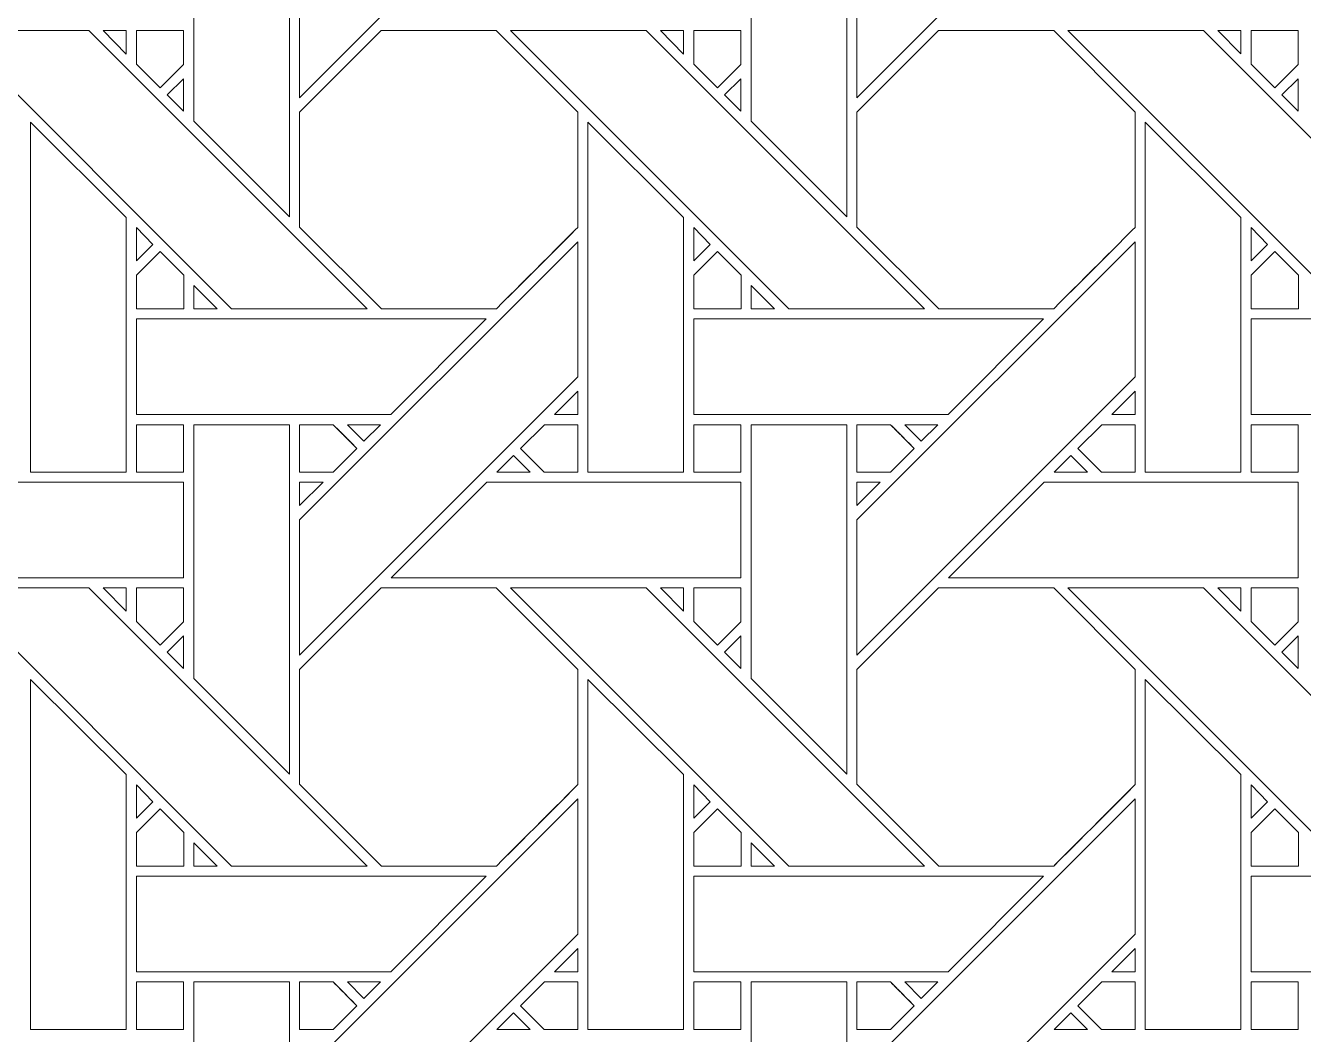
# Model space of a CAD drawing. Header units: inches. Extents: x 3.4 to 21.4, y 4.6 to 13.6.
# Drawn here: x 14.526 to 16.701, y 7.622 to 9.34 of the extents above; entities that cross this region are included whole.
import ezdxf

# ---------------------------------------------------------------- set-up
doc = ezdxf.new("R2010")
doc.units = ezdxf.units.IN
doc.header["$MEASUREMENT"] = 0
doc.layers.add('Design', color=7, linetype='Continuous', lineweight=0)

msp = doc.modelspace()

# ---------------------------------------------------------------- linework, layer by layer
at = {"layer": 'Design'}
for points, knots in [([(3.3829, 13.5948), (3.3829, 13.5948), (3.3829, 4.5948), (3.3829, 4.5948), (3.3829, 4.5948), (21.3829, 4.5948), (21.3829, 4.5948), (21.3829, 4.5948), (21.3829, 13.5948), (21.3829, 13.5948), (21.3829, 13.5948), (3.3829, 13.5948), (3.3829, 13.5948)], [0, 0, 0, 0, 1, 1, 1, 2, 2, 2, 3, 3, 3, 4, 4, 4, 4]), ([(3.8379, 13.1448), (3.8379, 13.1448), (3.8379, 5.0448), (3.8379, 5.0448), (3.8379, 5.0448), (20.9329, 5.0448), (20.9329, 5.0448), (20.9329, 5.0448), (20.9329, 13.1448), (20.9329, 13.1448), (20.9329, 13.1448), (3.8379, 13.1448), (3.8379, 13.1448)], [0, 0, 0, 0, 1, 1, 1, 2, 2, 2, 3, 3, 3, 4, 4, 4, 4]), ([(15.4659, 9.6904), (15.4659, 9.6904), (14.9922, 9.2167), (14.9922, 9.2167), (14.9922, 9.2167), (14.9922, 9.4468), (14.9922, 9.4468), (14.9922, 9.4468), (15.4659, 9.9204), (15.4659, 9.9204), (15.4659, 9.9204), (15.4659, 9.6904), (15.4659, 9.6904)], [0, 0, 0, 0, 1, 1, 1, 2, 2, 2, 3, 3, 3, 4, 4, 4, 4]), ([(16.4146, 9.6904), (16.4146, 9.6904), (15.941, 9.2167), (15.941, 9.2167), (15.941, 9.2167), (15.941, 9.4468), (15.941, 9.4468), (15.941, 9.4468), (16.4146, 9.9204), (16.4146, 9.9204), (16.4146, 9.9204), (16.4146, 9.6904), (16.4146, 9.6904)], [0, 0, 0, 0, 1, 1, 1, 2, 2, 2, 3, 3, 3, 4, 4, 4, 4]), ([(14.8122, 9.1768), (14.8122, 9.1768), (14.8122, 9.609), (14.8122, 9.609), (14.8122, 9.609), (14.9751, 9.609), (14.9751, 9.609), (14.9751, 9.609), (14.9751, 9.0138), (14.9751, 9.0138), (14.9751, 9.0138), (14.8122, 9.1768), (14.8122, 9.1768)], [0, 0, 0, 0, 1, 1, 1, 2, 2, 2, 3, 3, 3, 4, 4, 4, 4]), ([(15.7609, 9.1768), (15.7609, 9.1768), (15.7609, 9.609), (15.7609, 9.609), (15.7609, 9.609), (15.9238, 9.609), (15.9238, 9.609), (15.9238, 9.609), (15.9238, 9.0138), (15.9238, 9.0138), (15.9238, 9.0138), (15.7609, 9.1768), (15.7609, 9.1768)], [0, 0, 0, 0, 1, 1, 1, 2, 2, 2, 3, 3, 3, 4, 4, 4, 4]), ([(14.4026, 9.3311), (14.4026, 9.3311), (14.6336, 9.3311), (14.6336, 9.3311), (14.6336, 9.3311), (15.1072, 8.8574), (15.1072, 8.8574), (15.1072, 8.8574), (14.8762, 8.8574), (14.8762, 8.8574), (14.8762, 8.8574), (14.4026, 9.3311), (14.4026, 9.3311)], [0, 0, 0, 0, 1, 1, 1, 2, 2, 2, 3, 3, 3, 4, 4, 4, 4]), ([(14.6577, 9.3311), (14.6577, 9.3311), (14.6972, 9.3311), (14.6972, 9.3311), (14.6972, 9.3311), (14.6972, 9.2912), (14.6972, 9.2912), (14.6972, 9.2912), (14.6577, 9.3311), (14.6577, 9.3311)], [0, 0, 0, 0, 1, 1, 1, 2, 2, 2, 3, 3, 3, 3]), ([(14.7946, 9.3311), (14.7946, 9.3311), (14.7946, 9.2735), (14.7946, 9.2735), (14.7946, 9.2735), (14.7547, 9.2335), (14.7547, 9.2335), (14.7547, 9.2335), (14.7144, 9.2739), (14.7144, 9.2739), (14.7144, 9.2739), (14.7144, 9.3311), (14.7144, 9.3311), (14.7144, 9.3311), (14.7946, 9.3311), (14.7946, 9.3311)], [0, 0, 0, 0, 1, 1, 1, 2, 2, 2, 3, 3, 3, 4, 4, 4, 5, 5, 5, 5]), ([(14.7547, 9.2335), (14.7547, 9.2335), (14.7144, 9.2739), (14.7144, 9.2739), (14.7144, 9.2739), (14.7144, 9.3311), (14.7144, 9.3311), (14.7144, 9.3311), (14.7946, 9.3311), (14.7946, 9.3311), (14.7946, 9.3311), (14.7946, 9.2735), (14.7946, 9.2735), (14.7946, 9.2735), (14.7547, 9.2335), (14.7547, 9.2335)], [0, 0, 0, 0, 1, 1, 1, 2, 2, 2, 3, 3, 3, 4, 4, 4, 5, 5, 5, 5]), ([(15.1309, 9.3311), (15.1309, 9.3311), (15.3271, 9.3311), (15.3271, 9.3311), (15.3271, 9.3311), (15.4659, 9.1924), (15.4659, 9.1924), (15.4659, 9.1924), (15.4659, 8.9961), (15.4659, 8.9961), (15.4481, 8.9782), (15.3362, 8.8665), (15.3272, 8.8575), (15.3272, 8.8575), (15.1315, 8.8575), (15.1315, 8.8575), (15.1315, 8.8575), (14.9922, 8.9967), (14.9922, 8.9967), (14.9922, 8.9967), (14.9922, 9.1924), (14.9922, 9.1924), (14.9922, 9.1924), (15.1309, 9.3311), (15.1309, 9.3311)], [0, 0, 0, 0, 1, 1, 1, 2, 2, 2, 3, 3, 3, 4, 4, 4, 5, 5, 5, 6, 6, 6, 7, 7, 7, 8, 8, 8, 8]), ([(14.9922, 8.9967), (14.9922, 8.9967), (14.9922, 9.1924), (14.9922, 9.1924), (14.9922, 9.1924), (15.1309, 9.3311), (15.1309, 9.3311), (15.1309, 9.3311), (15.3271, 9.3311), (15.3271, 9.3311), (15.3271, 9.3311), (15.4659, 9.1924), (15.4659, 9.1924), (15.4659, 9.1924), (15.4659, 8.9961), (15.4659, 8.9961), (15.4477, 8.9778), (15.3359, 8.8662), (15.3272, 8.8575), (15.3272, 8.8575), (15.1315, 8.8575), (15.1315, 8.8575), (15.1315, 8.8575), (14.9922, 8.9967), (14.9922, 8.9967)], [0, 0, 0, 0, 1, 1, 1, 2, 2, 2, 3, 3, 3, 4, 4, 4, 5, 5, 5, 6, 6, 6, 7, 7, 7, 8, 8, 8, 8]), ([(15.3514, 9.3311), (15.3514, 9.3311), (15.5823, 9.3311), (15.5823, 9.3311), (15.5823, 9.3311), (16.056, 8.8574), (16.056, 8.8574), (16.056, 8.8574), (15.8249, 8.8574), (15.8249, 8.8574), (15.8249, 8.8574), (15.3514, 9.3311), (15.3514, 9.3311)], [0, 0, 0, 0, 1, 1, 1, 2, 2, 2, 3, 3, 3, 4, 4, 4, 4]), ([(15.6064, 9.3311), (15.6064, 9.3311), (15.6459, 9.3311), (15.6459, 9.3311), (15.6459, 9.3311), (15.6459, 9.2912), (15.6459, 9.2912), (15.6459, 9.2912), (15.6064, 9.3311), (15.6064, 9.3311)], [0, 0, 0, 0, 1, 1, 1, 2, 2, 2, 3, 3, 3, 3]), ([(15.7434, 9.3311), (15.7434, 9.3311), (15.7434, 9.2735), (15.7434, 9.2735), (15.7434, 9.2735), (15.7034, 9.2336), (15.7034, 9.2336), (15.7034, 9.2336), (15.6631, 9.2739), (15.6631, 9.2739), (15.6631, 9.2739), (15.6631, 9.3311), (15.6631, 9.3311), (15.6631, 9.3311), (15.7434, 9.3311), (15.7434, 9.3311)], [0, 0, 0, 0, 1, 1, 1, 2, 2, 2, 3, 3, 3, 4, 4, 4, 5, 5, 5, 5]), ([(15.7034, 9.2336), (15.7034, 9.2336), (15.6631, 9.2739), (15.6631, 9.2739), (15.6631, 9.2739), (15.6631, 9.3311), (15.6631, 9.3311), (15.6631, 9.3311), (15.7434, 9.3311), (15.7434, 9.3311), (15.7434, 9.3311), (15.7434, 9.2735), (15.7434, 9.2735), (15.7434, 9.2735), (15.7034, 9.2336), (15.7034, 9.2336)], [0, 0, 0, 0, 1, 1, 1, 2, 2, 2, 3, 3, 3, 4, 4, 4, 5, 5, 5, 5]), ([(16.0797, 9.3311), (16.0797, 9.3311), (16.2759, 9.3311), (16.2759, 9.3311), (16.2759, 9.3311), (16.4146, 9.1924), (16.4146, 9.1924), (16.4146, 9.1924), (16.4146, 8.9961), (16.4146, 8.9961), (16.3968, 8.9782), (16.2849, 8.8665), (16.2759, 8.8575), (16.2759, 8.8575), (16.0802, 8.8575), (16.0802, 8.8575), (16.0802, 8.8575), (15.941, 8.9967), (15.941, 8.9967), (15.941, 8.9967), (15.941, 9.1924), (15.941, 9.1924), (15.941, 9.1924), (16.0797, 9.3311), (16.0797, 9.3311)], [0, 0, 0, 0, 1, 1, 1, 2, 2, 2, 3, 3, 3, 4, 4, 4, 5, 5, 5, 6, 6, 6, 7, 7, 7, 8, 8, 8, 8]), ([(15.941, 8.9967), (15.941, 8.9967), (15.941, 9.1924), (15.941, 9.1924), (15.941, 9.1924), (16.0797, 9.3311), (16.0797, 9.3311), (16.0797, 9.3311), (16.2759, 9.3311), (16.2759, 9.3311), (16.2759, 9.3311), (16.4146, 9.1924), (16.4146, 9.1924), (16.4146, 9.1924), (16.4146, 8.9961), (16.4146, 8.9961), (16.3971, 8.9784), (16.2851, 8.8667), (16.2759, 8.8575), (16.2759, 8.8575), (16.0802, 8.8575), (16.0802, 8.8575), (16.0802, 8.8575), (15.941, 8.9967), (15.941, 8.9967)], [0, 0, 0, 0, 1, 1, 1, 2, 2, 2, 3, 3, 3, 4, 4, 4, 5, 5, 5, 6, 6, 6, 7, 7, 7, 8, 8, 8, 8]), ([(16.3001, 9.3311), (16.3001, 9.3311), (16.531, 9.3311), (16.531, 9.3311), (16.531, 9.3311), (17.0047, 8.8574), (17.0047, 8.8574), (17.0047, 8.8574), (16.7737, 8.8574), (16.7737, 8.8574), (16.7737, 8.8574), (16.3001, 9.3311), (16.3001, 9.3311)], [0, 0, 0, 0, 1, 1, 1, 2, 2, 2, 3, 3, 3, 4, 4, 4, 4]), ([(16.5552, 9.3311), (16.5552, 9.3311), (16.5946, 9.3311), (16.5946, 9.3311), (16.5946, 9.3311), (16.5946, 9.2913), (16.5946, 9.2913), (16.5946, 9.2913), (16.5552, 9.3311), (16.5552, 9.3311)], [0, 0, 0, 0, 1, 1, 1, 2, 2, 2, 3, 3, 3, 3]), ([(16.6921, 9.3311), (16.6921, 9.3311), (16.6921, 9.2735), (16.6921, 9.2735), (16.6921, 9.2735), (16.6522, 9.2336), (16.6522, 9.2336), (16.6522, 9.2336), (16.6118, 9.2739), (16.6118, 9.2739), (16.6118, 9.2739), (16.6118, 9.3311), (16.6118, 9.3311), (16.6118, 9.3311), (16.6921, 9.3311), (16.6921, 9.3311)], [0, 0, 0, 0, 1, 1, 1, 2, 2, 2, 3, 3, 3, 4, 4, 4, 5, 5, 5, 5]), ([(16.6522, 9.2336), (16.6522, 9.2336), (16.6118, 9.2739), (16.6118, 9.2739), (16.6118, 9.2739), (16.6118, 9.3311), (16.6118, 9.3311), (16.6118, 9.3311), (16.6921, 9.3311), (16.6921, 9.3311), (16.6921, 9.3311), (16.6921, 9.2735), (16.6921, 9.2735), (16.6921, 9.2735), (16.6522, 9.2336), (16.6522, 9.2336)], [0, 0, 0, 0, 1, 1, 1, 2, 2, 2, 3, 3, 3, 4, 4, 4, 5, 5, 5, 5]), ([(14.7946, 9.2492), (14.7946, 9.2492), (14.7946, 9.1941), (14.7946, 9.1941), (14.7946, 9.1941), (14.7669, 9.2215), (14.7669, 9.2215), (14.7669, 9.2215), (14.7946, 9.2492), (14.7946, 9.2492)], [0, 0, 0, 0, 1, 1, 1, 2, 2, 2, 3, 3, 3, 3]), ([(15.7434, 9.2492), (15.7434, 9.2492), (15.7434, 9.1941), (15.7434, 9.1941), (15.7434, 9.1941), (15.7156, 9.2215), (15.7156, 9.2215), (15.7156, 9.2215), (15.7434, 9.2492), (15.7434, 9.2492)], [0, 0, 0, 0, 1, 1, 1, 2, 2, 2, 3, 3, 3, 3]), ([(16.6921, 9.2492), (16.6921, 9.2492), (16.6921, 9.1941), (16.6921, 9.1941), (16.6921, 9.1941), (16.6643, 9.2215), (16.6643, 9.2215), (16.6643, 9.2215), (16.6921, 9.2492), (16.6921, 9.2492)], [0, 0, 0, 0, 1, 1, 1, 2, 2, 2, 3, 3, 3, 3]), ([(14.6971, 9.0131), (14.6971, 9.0131), (14.6971, 8.5794), (14.6971, 8.5794), (14.6971, 8.5794), (14.5343, 8.5794), (14.5343, 8.5794), (14.5343, 8.5794), (14.5343, 9.1753), (14.5343, 9.1753), (14.5343, 9.1753), (14.6971, 9.0131), (14.6971, 9.0131)], [0, 0, 0, 0, 1, 1, 1, 2, 2, 2, 3, 3, 3, 4, 4, 4, 4]), ([(15.6458, 9.0131), (15.6458, 9.0131), (15.6458, 8.5794), (15.6458, 8.5794), (15.6458, 8.5794), (15.483, 8.5794), (15.483, 8.5794), (15.483, 8.5794), (15.483, 9.1753), (15.483, 9.1753), (15.483, 9.1753), (15.6458, 9.0131), (15.6458, 9.0131)], [0, 0, 0, 0, 1, 1, 1, 2, 2, 2, 3, 3, 3, 4, 4, 4, 4]), ([(16.5945, 9.0131), (16.5945, 9.0131), (16.5945, 8.5794), (16.5945, 8.5794), (16.5945, 8.5794), (16.4317, 8.5794), (16.4317, 8.5794), (16.4317, 8.5794), (16.4317, 9.1753), (16.4317, 9.1753), (16.4317, 9.1753), (16.5945, 9.0131), (16.5945, 9.0131)], [0, 0, 0, 0, 1, 1, 1, 2, 2, 2, 3, 3, 3, 4, 4, 4, 4]), ([(14.7144, 8.9389), (14.7144, 8.9389), (14.7144, 8.9956), (14.7144, 8.9956), (14.7144, 8.9956), (14.7426, 8.9671), (14.7426, 8.9671), (14.7426, 8.9671), (14.7144, 8.9389), (14.7144, 8.9389)], [0, 0, 0, 0, 1, 1, 1, 2, 2, 2, 3, 3, 3, 3]), ([(15.6631, 8.9389), (15.6631, 8.9389), (15.6631, 8.9956), (15.6631, 8.9956), (15.6631, 8.9956), (15.6913, 8.9671), (15.6913, 8.9671), (15.6913, 8.9671), (15.6631, 8.9389), (15.6631, 8.9389)], [0, 0, 0, 0, 1, 1, 1, 2, 2, 2, 3, 3, 3, 3]), ([(16.6118, 8.9389), (16.6118, 8.9389), (16.6118, 8.9956), (16.6118, 8.9956), (16.6118, 8.9956), (16.64, 8.9671), (16.64, 8.9671), (16.64, 8.9671), (16.6118, 8.9389), (16.6118, 8.9389)], [0, 0, 0, 0, 1, 1, 1, 2, 2, 2, 3, 3, 3, 3]), ([(14.9922, 8.4981), (14.9922, 8.4981), (15.4659, 8.9717), (15.4659, 8.9717), (15.4659, 8.9717), (15.4659, 8.7417), (15.4659, 8.7417), (15.4659, 8.7417), (14.9922, 8.268), (14.9922, 8.268), (14.9922, 8.268), (14.9922, 8.4981), (14.9922, 8.4981)], [0, 0, 0, 0, 1, 1, 1, 2, 2, 2, 3, 3, 3, 4, 4, 4, 4]), ([(15.941, 8.4981), (15.941, 8.4981), (16.4146, 8.9717), (16.4146, 8.9717), (16.4146, 8.9717), (16.4146, 8.7417), (16.4146, 8.7417), (16.4146, 8.7417), (15.941, 8.268), (15.941, 8.268), (15.941, 8.268), (15.941, 8.4981), (15.941, 8.4981)], [0, 0, 0, 0, 1, 1, 1, 2, 2, 2, 3, 3, 3, 4, 4, 4, 4]), ([(14.7144, 8.8572), (14.7144, 8.8572), (14.7144, 8.9145), (14.7144, 8.9145), (14.7144, 8.9145), (14.7547, 8.9548), (14.7547, 8.9548), (14.7547, 8.9548), (14.795, 8.9145), (14.795, 8.9145), (14.795, 8.9145), (14.795, 8.8572), (14.795, 8.8572), (14.795, 8.8572), (14.7144, 8.8572), (14.7144, 8.8572)], [0, 0, 0, 0, 1, 1, 1, 2, 2, 2, 3, 3, 3, 4, 4, 4, 5, 5, 5, 5]), ([(14.7144, 8.9145), (14.7144, 8.9145), (14.7547, 8.9548), (14.7547, 8.9548), (14.7547, 8.9548), (14.795, 8.9145), (14.795, 8.9145), (14.795, 8.9145), (14.795, 8.8572), (14.795, 8.8572), (14.795, 8.8572), (14.7144, 8.8572), (14.7144, 8.8572), (14.7144, 8.8572), (14.7144, 8.9145), (14.7144, 8.9145)], [0, 0, 0, 0, 1, 1, 1, 2, 2, 2, 3, 3, 3, 4, 4, 4, 5, 5, 5, 5]), ([(15.6631, 8.8572), (15.6631, 8.8572), (15.6631, 8.9145), (15.6631, 8.9145), (15.6631, 8.9145), (15.7034, 8.9548), (15.7034, 8.9548), (15.7034, 8.9548), (15.7438, 8.9145), (15.7438, 8.9145), (15.7438, 8.9145), (15.7438, 8.8572), (15.7438, 8.8572), (15.7438, 8.8572), (15.6631, 8.8572), (15.6631, 8.8572)], [0, 0, 0, 0, 1, 1, 1, 2, 2, 2, 3, 3, 3, 4, 4, 4, 5, 5, 5, 5]), ([(15.6631, 8.9145), (15.6631, 8.9145), (15.7034, 8.9548), (15.7034, 8.9548), (15.7034, 8.9548), (15.7438, 8.9145), (15.7438, 8.9145), (15.7438, 8.9145), (15.7438, 8.8572), (15.7438, 8.8572), (15.7438, 8.8572), (15.6631, 8.8572), (15.6631, 8.8572), (15.6631, 8.8572), (15.6631, 8.9145), (15.6631, 8.9145)], [0, 0, 0, 0, 1, 1, 1, 2, 2, 2, 3, 3, 3, 4, 4, 4, 5, 5, 5, 5]), ([(16.6118, 8.8572), (16.6118, 8.8572), (16.6118, 8.9145), (16.6118, 8.9145), (16.6118, 8.9145), (16.6522, 8.9548), (16.6522, 8.9548), (16.6522, 8.9548), (16.6925, 8.9145), (16.6925, 8.9145), (16.6925, 8.9145), (16.6925, 8.8572), (16.6925, 8.8572), (16.6925, 8.8572), (16.6118, 8.8572), (16.6118, 8.8572)], [0, 0, 0, 0, 1, 1, 1, 2, 2, 2, 3, 3, 3, 4, 4, 4, 5, 5, 5, 5]), ([(16.6118, 8.9145), (16.6118, 8.9145), (16.6522, 8.9548), (16.6522, 8.9548), (16.6522, 8.9548), (16.6925, 8.9145), (16.6925, 8.9145), (16.6925, 8.9145), (16.6925, 8.8572), (16.6925, 8.8572), (16.6925, 8.8572), (16.6118, 8.8572), (16.6118, 8.8572), (16.6118, 8.8572), (16.6118, 8.9145), (16.6118, 8.9145)], [0, 0, 0, 0, 1, 1, 1, 2, 2, 2, 3, 3, 3, 4, 4, 4, 5, 5, 5, 5]), ([(14.852, 8.8574), (14.852, 8.8574), (14.8123, 8.8574), (14.8123, 8.8574), (14.8123, 8.8574), (14.8123, 8.8972), (14.8123, 8.8972), (14.8123, 8.8972), (14.852, 8.8574), (14.852, 8.8574)], [0, 0, 0, 0, 1, 1, 1, 2, 2, 2, 3, 3, 3, 3]), ([(15.8007, 8.8574), (15.8007, 8.8574), (15.761, 8.8574), (15.761, 8.8574), (15.761, 8.8574), (15.761, 8.8972), (15.761, 8.8972), (15.761, 8.8972), (15.8007, 8.8574), (15.8007, 8.8574)], [0, 0, 0, 0, 1, 1, 1, 2, 2, 2, 3, 3, 3, 3]), ([(14.7144, 8.6775), (14.7144, 8.6775), (14.7144, 8.8402), (14.7144, 8.8402), (14.7144, 8.8402), (15.3101, 8.8402), (15.3101, 8.8402), (15.3101, 8.8402), (15.1473, 8.6775), (15.1473, 8.6775), (15.1473, 8.6775), (14.7144, 8.6775), (14.7144, 8.6775)], [0, 0, 0, 0, 1, 1, 1, 2, 2, 2, 3, 3, 3, 4, 4, 4, 4]), ([(15.6631, 8.6775), (15.6631, 8.6775), (15.6631, 8.8402), (15.6631, 8.8402), (15.6631, 8.8402), (16.2588, 8.8402), (16.2588, 8.8402), (16.2588, 8.8402), (16.0961, 8.6775), (16.0961, 8.6775), (16.0961, 8.6775), (15.6631, 8.6775), (15.6631, 8.6775)], [0, 0, 0, 0, 1, 1, 1, 2, 2, 2, 3, 3, 3, 4, 4, 4, 4]), ([(16.6118, 8.6775), (16.6118, 8.6775), (16.6118, 8.8402), (16.6118, 8.8402), (16.6118, 8.8402), (17.2075, 8.8402), (17.2075, 8.8402), (17.2075, 8.8402), (17.0448, 8.6775), (17.0448, 8.6775), (17.0448, 8.6775), (16.6118, 8.6775), (16.6118, 8.6775)], [0, 0, 0, 0, 1, 1, 1, 2, 2, 2, 3, 3, 3, 4, 4, 4, 4]), ([(15.4261, 8.6775), (15.4261, 8.6775), (15.4659, 8.7173), (15.4659, 8.7173), (15.4659, 8.7173), (15.4659, 8.6775), (15.4659, 8.6775), (15.4659, 8.6775), (15.4261, 8.6775), (15.4261, 8.6775)], [0, 0, 0, 0, 1, 1, 1, 2, 2, 2, 3, 3, 3, 3]), ([(16.3748, 8.6775), (16.3748, 8.6775), (16.4146, 8.7173), (16.4146, 8.7173), (16.4146, 8.7173), (16.4146, 8.6775), (16.4146, 8.6775), (16.4146, 8.6775), (16.3748, 8.6775), (16.3748, 8.6775)], [0, 0, 0, 0, 1, 1, 1, 2, 2, 2, 3, 3, 3, 3]), ([(14.7946, 8.5794), (14.7946, 8.5794), (14.7144, 8.5794), (14.7144, 8.5794), (14.7144, 8.5794), (14.7144, 8.6602), (14.7144, 8.6602), (14.7144, 8.6602), (14.7946, 8.6602), (14.7946, 8.6602), (14.7946, 8.6602), (14.7946, 8.5794), (14.7946, 8.5794)], [0, 0, 0, 0, 1, 1, 1, 2, 2, 2, 3, 3, 3, 4, 4, 4, 4]), ([(14.7144, 8.5794), (14.7144, 8.5794), (14.7144, 8.6602), (14.7144, 8.6602), (14.7144, 8.6602), (14.7946, 8.6602), (14.7946, 8.6602), (14.7946, 8.6602), (14.7946, 8.5794), (14.7946, 8.5794), (14.7946, 8.5794), (14.7144, 8.5794), (14.7144, 8.5794)], [0, 0, 0, 0, 1, 1, 1, 2, 2, 2, 3, 3, 3, 4, 4, 4, 4]), ([(14.9751, 8.6602), (14.9751, 8.6602), (14.9751, 8.0651), (14.9751, 8.0651), (14.9751, 8.0651), (14.8122, 8.228), (14.8122, 8.228), (14.8122, 8.228), (14.8122, 8.6602), (14.8122, 8.6602), (14.8122, 8.6602), (14.9751, 8.6602), (14.9751, 8.6602)], [0, 0, 0, 0, 1, 1, 1, 2, 2, 2, 3, 3, 3, 4, 4, 4, 4]), ([(15.0493, 8.6602), (15.0544, 8.6551), (15.0852, 8.6243), (15.0896, 8.6199), (15.0896, 8.6199), (15.0492, 8.5794), (15.0492, 8.5794), (15.0492, 8.5794), (14.9922, 8.5794), (14.9922, 8.5794), (14.9922, 8.5794), (14.9922, 8.6602), (14.9922, 8.6602), (14.9922, 8.6602), (15.0493, 8.6602), (15.0493, 8.6602)], [0, 0, 0, 0, 1, 1, 1, 2, 2, 2, 3, 3, 3, 4, 4, 4, 5, 5, 5, 5]), ([(14.9922, 8.5794), (14.9922, 8.5794), (14.9922, 8.6602), (14.9922, 8.6602), (14.9922, 8.6602), (15.0493, 8.6602), (15.0493, 8.6602), (15.0547, 8.6549), (15.0855, 8.624), (15.0896, 8.6199), (15.0896, 8.6199), (15.0492, 8.5794), (15.0492, 8.5794), (15.0492, 8.5794), (14.9922, 8.5794), (14.9922, 8.5794)], [0, 0, 0, 0, 1, 1, 1, 2, 2, 2, 3, 3, 3, 4, 4, 4, 5, 5, 5, 5]), ([(15.0736, 8.6602), (15.0736, 8.6602), (15.1301, 8.6602), (15.1301, 8.6602), (15.1301, 8.6602), (15.1018, 8.632), (15.1018, 8.632), (15.1018, 8.632), (15.0736, 8.6602), (15.0736, 8.6602)], [0, 0, 0, 0, 1, 1, 1, 2, 2, 2, 3, 3, 3, 3]), ([(15.4659, 8.6602), (15.4659, 8.6602), (15.4659, 8.5794), (15.4659, 8.5794), (15.4659, 8.5794), (15.4088, 8.5794), (15.4088, 8.5794), (15.4088, 8.5794), (15.3684, 8.6198), (15.3684, 8.6198), (15.3684, 8.6198), (15.4089, 8.6602), (15.4089, 8.6602), (15.4089, 8.6602), (15.4659, 8.6602), (15.4659, 8.6602)], [0, 0, 0, 0, 1, 1, 1, 2, 2, 2, 3, 3, 3, 4, 4, 4, 5, 5, 5, 5]), ([(15.3684, 8.6198), (15.3684, 8.6198), (15.4089, 8.6602), (15.4089, 8.6602), (15.4089, 8.6602), (15.4659, 8.6602), (15.4659, 8.6602), (15.4659, 8.6602), (15.4659, 8.5794), (15.4659, 8.5794), (15.4659, 8.5794), (15.4088, 8.5794), (15.4088, 8.5794), (15.4088, 8.5794), (15.3684, 8.6198), (15.3684, 8.6198)], [0, 0, 0, 0, 1, 1, 1, 2, 2, 2, 3, 3, 3, 4, 4, 4, 5, 5, 5, 5]), ([(15.7434, 8.5794), (15.7434, 8.5794), (15.6631, 8.5794), (15.6631, 8.5794), (15.6631, 8.5794), (15.6631, 8.6602), (15.6631, 8.6602), (15.6631, 8.6602), (15.7434, 8.6602), (15.7434, 8.6602), (15.7434, 8.6602), (15.7434, 8.5794), (15.7434, 8.5794)], [0, 0, 0, 0, 1, 1, 1, 2, 2, 2, 3, 3, 3, 4, 4, 4, 4]), ([(15.6631, 8.5794), (15.6631, 8.5794), (15.6631, 8.6602), (15.6631, 8.6602), (15.6631, 8.6602), (15.7434, 8.6602), (15.7434, 8.6602), (15.7434, 8.6602), (15.7434, 8.5794), (15.7434, 8.5794), (15.7434, 8.5794), (15.6631, 8.5794), (15.6631, 8.5794)], [0, 0, 0, 0, 1, 1, 1, 2, 2, 2, 3, 3, 3, 4, 4, 4, 4]), ([(15.9238, 8.6602), (15.9238, 8.6602), (15.9238, 8.0651), (15.9238, 8.0651), (15.9238, 8.0651), (15.7609, 8.228), (15.7609, 8.228), (15.7609, 8.228), (15.7609, 8.6602), (15.7609, 8.6602), (15.7609, 8.6602), (15.9238, 8.6602), (15.9238, 8.6602)], [0, 0, 0, 0, 1, 1, 1, 2, 2, 2, 3, 3, 3, 4, 4, 4, 4]), ([(15.998, 8.6602), (16.0032, 8.6551), (16.0339, 8.6243), (16.0384, 8.6199), (16.0384, 8.6199), (15.9979, 8.5794), (15.9979, 8.5794), (15.9979, 8.5794), (15.941, 8.5794), (15.941, 8.5794), (15.941, 8.5794), (15.941, 8.6602), (15.941, 8.6602), (15.941, 8.6602), (15.998, 8.6602), (15.998, 8.6602)], [0, 0, 0, 0, 1, 1, 1, 2, 2, 2, 3, 3, 3, 4, 4, 4, 5, 5, 5, 5]), ([(15.941, 8.5794), (15.941, 8.5794), (15.941, 8.6602), (15.941, 8.6602), (15.941, 8.6602), (15.998, 8.6602), (15.998, 8.6602), (16.0038, 8.6545), (16.0384, 8.6199), (16.0384, 8.6199), (16.0384, 8.6199), (15.9979, 8.5794), (15.9979, 8.5794), (15.9979, 8.5794), (15.941, 8.5794), (15.941, 8.5794)], [0, 0, 0, 0, 1, 1, 1, 2, 2, 2, 3, 3, 3, 4, 4, 4, 5, 5, 5, 5]), ([(16.0224, 8.6602), (16.0224, 8.6602), (16.0788, 8.6602), (16.0788, 8.6602), (16.0788, 8.6602), (16.0506, 8.632), (16.0506, 8.632), (16.0506, 8.632), (16.0224, 8.6602), (16.0224, 8.6602)], [0, 0, 0, 0, 1, 1, 1, 2, 2, 2, 3, 3, 3, 3]), ([(16.4146, 8.6602), (16.4146, 8.6602), (16.4146, 8.5794), (16.4146, 8.5794), (16.4146, 8.5794), (16.3575, 8.5794), (16.3575, 8.5794), (16.3575, 8.5794), (16.3172, 8.6198), (16.3172, 8.6198), (16.3172, 8.6198), (16.3576, 8.6602), (16.3576, 8.6602), (16.3576, 8.6602), (16.4146, 8.6602), (16.4146, 8.6602)], [0, 0, 0, 0, 1, 1, 1, 2, 2, 2, 3, 3, 3, 4, 4, 4, 5, 5, 5, 5]), ([(16.3172, 8.6198), (16.3172, 8.6198), (16.3576, 8.6602), (16.3576, 8.6602), (16.3576, 8.6602), (16.4146, 8.6602), (16.4146, 8.6602), (16.4146, 8.6602), (16.4146, 8.5794), (16.4146, 8.5794), (16.4146, 8.5794), (16.3575, 8.5794), (16.3575, 8.5794), (16.3575, 8.5794), (16.3172, 8.6198), (16.3172, 8.6198)], [0, 0, 0, 0, 1, 1, 1, 2, 2, 2, 3, 3, 3, 4, 4, 4, 5, 5, 5, 5]), ([(16.6921, 8.5794), (16.6921, 8.5794), (16.6118, 8.5794), (16.6118, 8.5794), (16.6118, 8.5794), (16.6118, 8.6602), (16.6118, 8.6602), (16.6118, 8.6602), (16.6921, 8.6602), (16.6921, 8.6602), (16.6921, 8.6602), (16.6921, 8.5794), (16.6921, 8.5794)], [0, 0, 0, 0, 1, 1, 1, 2, 2, 2, 3, 3, 3, 4, 4, 4, 4]), ([(16.6118, 8.5794), (16.6118, 8.5794), (16.6118, 8.6602), (16.6118, 8.6602), (16.6118, 8.6602), (16.6921, 8.6602), (16.6921, 8.6602), (16.6921, 8.6602), (16.6921, 8.5794), (16.6921, 8.5794), (16.6921, 8.5794), (16.6118, 8.5794), (16.6118, 8.5794)], [0, 0, 0, 0, 1, 1, 1, 2, 2, 2, 3, 3, 3, 4, 4, 4, 4]), ([(15.3845, 8.5794), (15.3845, 8.5794), (15.3281, 8.5794), (15.3281, 8.5794), (15.3281, 8.5794), (15.3563, 8.6077), (15.3563, 8.6077), (15.3563, 8.6077), (15.3845, 8.5794), (15.3845, 8.5794)], [0, 0, 0, 0, 1, 1, 1, 2, 2, 2, 3, 3, 3, 3]), ([(16.3333, 8.5794), (16.3333, 8.5794), (16.2768, 8.5794), (16.2768, 8.5794), (16.2768, 8.5794), (16.305, 8.6077), (16.305, 8.6077), (16.305, 8.6077), (16.3333, 8.5794), (16.3333, 8.5794)], [0, 0, 0, 0, 1, 1, 1, 2, 2, 2, 3, 3, 3, 3]), ([(14.1993, 8.3995), (14.1993, 8.3995), (14.3622, 8.5623), (14.3622, 8.5623), (14.3622, 8.5623), (14.7946, 8.5623), (14.7946, 8.5623), (14.7946, 8.5623), (14.7946, 8.3995), (14.7946, 8.3995), (14.7946, 8.3995), (14.1993, 8.3995), (14.1993, 8.3995)], [0, 0, 0, 0, 1, 1, 1, 2, 2, 2, 3, 3, 3, 4, 4, 4, 4]), ([(15.0321, 8.5623), (15.0321, 8.5623), (14.9922, 8.5225), (14.9922, 8.5225), (14.9922, 8.5225), (14.9922, 8.5623), (14.9922, 8.5623), (14.9922, 8.5623), (15.0321, 8.5623), (15.0321, 8.5623)], [0, 0, 0, 0, 1, 1, 1, 2, 2, 2, 3, 3, 3, 3]), ([(15.1481, 8.3995), (15.1481, 8.3995), (15.3109, 8.5623), (15.3109, 8.5623), (15.3109, 8.5623), (15.7434, 8.5623), (15.7434, 8.5623), (15.7434, 8.5623), (15.7434, 8.3995), (15.7434, 8.3995), (15.7434, 8.3995), (15.1481, 8.3995), (15.1481, 8.3995)], [0, 0, 0, 0, 1, 1, 1, 2, 2, 2, 3, 3, 3, 4, 4, 4, 4]), ([(15.9808, 8.5623), (15.9808, 8.5623), (15.941, 8.5225), (15.941, 8.5225), (15.941, 8.5225), (15.941, 8.5623), (15.941, 8.5623), (15.941, 8.5623), (15.9808, 8.5623), (15.9808, 8.5623)], [0, 0, 0, 0, 1, 1, 1, 2, 2, 2, 3, 3, 3, 3]), ([(16.0968, 8.3995), (16.0968, 8.3995), (16.2596, 8.5623), (16.2596, 8.5623), (16.2596, 8.5623), (16.6921, 8.5623), (16.6921, 8.5623), (16.6921, 8.5623), (16.6921, 8.3995), (16.6921, 8.3995), (16.6921, 8.3995), (16.0968, 8.3995), (16.0968, 8.3995)], [0, 0, 0, 0, 1, 1, 1, 2, 2, 2, 3, 3, 3, 4, 4, 4, 4]), ([(14.4026, 8.3824), (14.4026, 8.3824), (14.6336, 8.3824), (14.6336, 8.3824), (14.6336, 8.3824), (15.1072, 7.9087), (15.1072, 7.9087), (15.1072, 7.9087), (14.8762, 7.9087), (14.8762, 7.9087), (14.8762, 7.9087), (14.4026, 8.3824), (14.4026, 8.3824)], [0, 0, 0, 0, 1, 1, 1, 2, 2, 2, 3, 3, 3, 4, 4, 4, 4]), ([(14.6972, 8.3824), (14.6972, 8.3824), (14.6972, 8.3425), (14.6972, 8.3425), (14.6972, 8.3425), (14.6577, 8.3824), (14.6577, 8.3824), (14.6577, 8.3824), (14.6972, 8.3824), (14.6972, 8.3824)], [0, 0, 0, 0, 1, 1, 1, 2, 2, 2, 3, 3, 3, 3]), ([(14.7946, 8.3824), (14.7946, 8.3824), (14.7946, 8.3248), (14.7946, 8.3248), (14.7946, 8.3248), (14.7547, 8.2848), (14.7547, 8.2848), (14.7547, 8.2848), (14.7144, 8.3252), (14.7144, 8.3252), (14.7144, 8.3252), (14.7144, 8.3824), (14.7144, 8.3824), (14.7144, 8.3824), (14.7946, 8.3824), (14.7946, 8.3824)], [0, 0, 0, 0, 1, 1, 1, 2, 2, 2, 3, 3, 3, 4, 4, 4, 5, 5, 5, 5]), ([(14.7547, 8.2848), (14.7547, 8.2848), (14.7144, 8.3252), (14.7144, 8.3252), (14.7144, 8.3252), (14.7144, 8.3824), (14.7144, 8.3824), (14.7144, 8.3824), (14.7946, 8.3824), (14.7946, 8.3824), (14.7946, 8.3824), (14.7946, 8.3248), (14.7946, 8.3248), (14.7946, 8.3248), (14.7547, 8.2848), (14.7547, 8.2848)], [0, 0, 0, 0, 1, 1, 1, 2, 2, 2, 3, 3, 3, 4, 4, 4, 5, 5, 5, 5]), ([(15.1309, 8.3823), (15.1309, 8.3823), (15.3271, 8.3823), (15.3271, 8.3823), (15.3271, 8.3823), (15.4659, 8.2436), (15.4659, 8.2436), (15.4659, 8.2436), (15.4659, 8.0474), (15.4659, 8.0474), (15.4481, 8.0295), (15.3362, 7.9177), (15.3272, 7.9087), (15.3272, 7.9087), (15.1315, 7.9087), (15.1315, 7.9087), (15.1315, 7.9087), (14.9922, 8.048), (14.9922, 8.048), (14.9922, 8.048), (14.9922, 8.2436), (14.9922, 8.2436), (14.9922, 8.2436), (15.1309, 8.3823), (15.1309, 8.3823)], [0, 0, 0, 0, 1, 1, 1, 2, 2, 2, 3, 3, 3, 4, 4, 4, 5, 5, 5, 6, 6, 6, 7, 7, 7, 8, 8, 8, 8]), ([(14.9922, 8.048), (14.9922, 8.048), (14.9922, 8.2436), (14.9922, 8.2436), (14.9922, 8.2436), (15.1309, 8.3823), (15.1309, 8.3823), (15.1309, 8.3823), (15.3271, 8.3823), (15.3271, 8.3823), (15.3271, 8.3823), (15.4659, 8.2436), (15.4659, 8.2436), (15.4659, 8.2436), (15.4659, 8.0474), (15.4659, 8.0474), (15.4479, 8.0292), (15.336, 7.9175), (15.3272, 7.9087), (15.3272, 7.9087), (15.1315, 7.9087), (15.1315, 7.9087), (15.1315, 7.9087), (14.9922, 8.048), (14.9922, 8.048)], [0, 0, 0, 0, 1, 1, 1, 2, 2, 2, 3, 3, 3, 4, 4, 4, 5, 5, 5, 6, 6, 6, 7, 7, 7, 8, 8, 8, 8]), ([(15.3514, 8.3824), (15.3514, 8.3824), (15.5823, 8.3824), (15.5823, 8.3824), (15.5823, 8.3824), (16.056, 7.9087), (16.056, 7.9087), (16.056, 7.9087), (15.8249, 7.9087), (15.8249, 7.9087), (15.8249, 7.9087), (15.3514, 8.3824), (15.3514, 8.3824)], [0, 0, 0, 0, 1, 1, 1, 2, 2, 2, 3, 3, 3, 4, 4, 4, 4]), ([(15.6459, 8.3824), (15.6459, 8.3824), (15.6459, 8.3425), (15.6459, 8.3425), (15.6459, 8.3425), (15.6064, 8.3824), (15.6064, 8.3824), (15.6064, 8.3824), (15.6459, 8.3824), (15.6459, 8.3824)], [0, 0, 0, 0, 1, 1, 1, 2, 2, 2, 3, 3, 3, 3]), ([(15.7434, 8.3824), (15.7434, 8.3824), (15.7434, 8.3248), (15.7434, 8.3248), (15.7434, 8.3248), (15.7034, 8.2848), (15.7034, 8.2848), (15.7034, 8.2848), (15.6631, 8.3252), (15.6631, 8.3252), (15.6631, 8.3252), (15.6631, 8.3824), (15.6631, 8.3824), (15.6631, 8.3824), (15.7434, 8.3824), (15.7434, 8.3824)], [0, 0, 0, 0, 1, 1, 1, 2, 2, 2, 3, 3, 3, 4, 4, 4, 5, 5, 5, 5]), ([(15.7034, 8.2848), (15.7034, 8.2848), (15.6631, 8.3252), (15.6631, 8.3252), (15.6631, 8.3252), (15.6631, 8.3824), (15.6631, 8.3824), (15.6631, 8.3824), (15.7434, 8.3824), (15.7434, 8.3824), (15.7434, 8.3824), (15.7434, 8.3248), (15.7434, 8.3248), (15.7434, 8.3248), (15.7034, 8.2848), (15.7034, 8.2848)], [0, 0, 0, 0, 1, 1, 1, 2, 2, 2, 3, 3, 3, 4, 4, 4, 5, 5, 5, 5]), ([(16.0797, 8.3823), (16.0797, 8.3823), (16.2759, 8.3823), (16.2759, 8.3823), (16.2759, 8.3823), (16.4146, 8.2436), (16.4146, 8.2436), (16.4146, 8.2436), (16.4146, 8.0474), (16.4146, 8.0474), (16.3968, 8.0295), (16.2849, 7.9177), (16.2759, 7.9087), (16.2759, 7.9087), (16.0802, 7.9087), (16.0802, 7.9087), (16.0802, 7.9087), (15.941, 8.048), (15.941, 8.048), (15.941, 8.048), (15.941, 8.2436), (15.941, 8.2436), (15.941, 8.2436), (16.0797, 8.3823), (16.0797, 8.3823)], [0, 0, 0, 0, 1, 1, 1, 2, 2, 2, 3, 3, 3, 4, 4, 4, 5, 5, 5, 6, 6, 6, 7, 7, 7, 8, 8, 8, 8]), ([(15.941, 8.048), (15.941, 8.048), (15.941, 8.2436), (15.941, 8.2436), (15.941, 8.2436), (16.0797, 8.3823), (16.0797, 8.3823), (16.0797, 8.3823), (16.2759, 8.3823), (16.2759, 8.3823), (16.2759, 8.3823), (16.4146, 8.2436), (16.4146, 8.2436), (16.4146, 8.2436), (16.4146, 8.0474), (16.4146, 8.0474), (16.3965, 8.0291), (16.2846, 7.9174), (16.2759, 7.9087), (16.2759, 7.9087), (16.0802, 7.9087), (16.0802, 7.9087), (16.0802, 7.9087), (15.941, 8.048), (15.941, 8.048)], [0, 0, 0, 0, 1, 1, 1, 2, 2, 2, 3, 3, 3, 4, 4, 4, 5, 5, 5, 6, 6, 6, 7, 7, 7, 8, 8, 8, 8]), ([(16.3001, 8.3824), (16.3001, 8.3824), (16.531, 8.3824), (16.531, 8.3824), (16.531, 8.3824), (17.0047, 7.9087), (17.0047, 7.9087), (17.0047, 7.9087), (16.7736, 7.9087), (16.7736, 7.9087), (16.7736, 7.9087), (16.3001, 8.3824), (16.3001, 8.3824)], [0, 0, 0, 0, 1, 1, 1, 2, 2, 2, 3, 3, 3, 4, 4, 4, 4]), ([(16.5946, 8.3824), (16.5946, 8.3824), (16.5946, 8.3425), (16.5946, 8.3425), (16.5946, 8.3425), (16.5551, 8.3824), (16.5551, 8.3824), (16.5551, 8.3824), (16.5946, 8.3824), (16.5946, 8.3824)], [0, 0, 0, 0, 1, 1, 1, 2, 2, 2, 3, 3, 3, 3]), ([(16.6921, 8.3824), (16.6921, 8.3824), (16.6921, 8.3248), (16.6921, 8.3248), (16.6921, 8.3248), (16.6522, 8.2848), (16.6522, 8.2848), (16.6522, 8.2848), (16.6118, 8.3252), (16.6118, 8.3252), (16.6118, 8.3252), (16.6118, 8.3824), (16.6118, 8.3824), (16.6118, 8.3824), (16.6921, 8.3824), (16.6921, 8.3824)], [0, 0, 0, 0, 1, 1, 1, 2, 2, 2, 3, 3, 3, 4, 4, 4, 5, 5, 5, 5]), ([(16.6522, 8.2848), (16.6522, 8.2848), (16.6118, 8.3252), (16.6118, 8.3252), (16.6118, 8.3252), (16.6118, 8.3824), (16.6118, 8.3824), (16.6118, 8.3824), (16.6921, 8.3824), (16.6921, 8.3824), (16.6921, 8.3824), (16.6921, 8.3248), (16.6921, 8.3248), (16.6921, 8.3248), (16.6522, 8.2848), (16.6522, 8.2848)], [0, 0, 0, 0, 1, 1, 1, 2, 2, 2, 3, 3, 3, 4, 4, 4, 5, 5, 5, 5]), ([(14.7946, 8.3005), (14.7946, 8.3005), (14.7946, 8.2454), (14.7946, 8.2454), (14.7946, 8.2454), (14.7669, 8.2727), (14.7669, 8.2727), (14.7669, 8.2727), (14.7946, 8.3005), (14.7946, 8.3005)], [0, 0, 0, 0, 1, 1, 1, 2, 2, 2, 3, 3, 3, 3]), ([(15.7434, 8.3005), (15.7434, 8.3005), (15.7434, 8.2454), (15.7434, 8.2454), (15.7434, 8.2454), (15.7156, 8.2727), (15.7156, 8.2727), (15.7156, 8.2727), (15.7434, 8.3005), (15.7434, 8.3005)], [0, 0, 0, 0, 1, 1, 1, 2, 2, 2, 3, 3, 3, 3]), ([(16.6921, 8.3005), (16.6921, 8.3005), (16.6921, 8.2454), (16.6921, 8.2454), (16.6921, 8.2454), (16.6643, 8.2727), (16.6643, 8.2727), (16.6643, 8.2727), (16.6921, 8.3005), (16.6921, 8.3005)], [0, 0, 0, 0, 1, 1, 1, 2, 2, 2, 3, 3, 3, 3]), ([(14.6971, 8.0644), (14.6971, 8.0644), (14.6971, 7.6307), (14.6971, 7.6307), (14.6971, 7.6307), (14.5343, 7.6307), (14.5343, 7.6307), (14.5343, 7.6307), (14.5343, 8.2266), (14.5343, 8.2266), (14.5343, 8.2266), (14.6971, 8.0644), (14.6971, 8.0644)], [0, 0, 0, 0, 1, 1, 1, 2, 2, 2, 3, 3, 3, 4, 4, 4, 4]), ([(15.6458, 8.0644), (15.6458, 8.0644), (15.6458, 7.6307), (15.6458, 7.6307), (15.6458, 7.6307), (15.483, 7.6307), (15.483, 7.6307), (15.483, 7.6307), (15.483, 8.2266), (15.483, 8.2266), (15.483, 8.2266), (15.6458, 8.0644), (15.6458, 8.0644)], [0, 0, 0, 0, 1, 1, 1, 2, 2, 2, 3, 3, 3, 4, 4, 4, 4]), ([(16.5945, 8.0644), (16.5945, 8.0644), (16.5945, 7.6307), (16.5945, 7.6307), (16.5945, 7.6307), (16.4317, 7.6307), (16.4317, 7.6307), (16.4317, 7.6307), (16.4317, 8.2266), (16.4317, 8.2266), (16.4317, 8.2266), (16.5945, 8.0644), (16.5945, 8.0644)], [0, 0, 0, 0, 1, 1, 1, 2, 2, 2, 3, 3, 3, 4, 4, 4, 4]), ([(14.7144, 7.9901), (14.7144, 7.9901), (14.7144, 8.0469), (14.7144, 8.0469), (14.7144, 8.0469), (14.7426, 8.0183), (14.7426, 8.0183), (14.7426, 8.0183), (14.7144, 7.9901), (14.7144, 7.9901)], [0, 0, 0, 0, 1, 1, 1, 2, 2, 2, 3, 3, 3, 3]), ([(15.6631, 7.9901), (15.6631, 7.9901), (15.6631, 8.0469), (15.6631, 8.0469), (15.6631, 8.0469), (15.6913, 8.0183), (15.6913, 8.0183), (15.6913, 8.0183), (15.6631, 7.9901), (15.6631, 7.9901)], [0, 0, 0, 0, 1, 1, 1, 2, 2, 2, 3, 3, 3, 3]), ([(16.6118, 7.9901), (16.6118, 7.9901), (16.6118, 8.0469), (16.6118, 8.0469), (16.6118, 8.0469), (16.64, 8.0183), (16.64, 8.0183), (16.64, 8.0183), (16.6118, 7.9901), (16.6118, 7.9901)], [0, 0, 0, 0, 1, 1, 1, 2, 2, 2, 3, 3, 3, 3]), ([(14.7144, 7.9085), (14.7144, 7.9085), (14.7144, 7.9658), (14.7144, 7.9658), (14.7144, 7.9658), (14.7547, 8.0061), (14.7547, 8.0061), (14.7547, 8.0061), (14.795, 7.9658), (14.795, 7.9658), (14.795, 7.9658), (14.795, 7.9085), (14.795, 7.9085), (14.795, 7.9085), (14.7144, 7.9085), (14.7144, 7.9085)], [0, 0, 0, 0, 1, 1, 1, 2, 2, 2, 3, 3, 3, 4, 4, 4, 5, 5, 5, 5]), ([(14.7144, 7.9658), (14.7144, 7.9658), (14.7547, 8.0061), (14.7547, 8.0061), (14.7547, 8.0061), (14.795, 7.9658), (14.795, 7.9658), (14.795, 7.9658), (14.795, 7.9085), (14.795, 7.9085), (14.795, 7.9085), (14.7144, 7.9085), (14.7144, 7.9085), (14.7144, 7.9085), (14.7144, 7.9658), (14.7144, 7.9658)], [0, 0, 0, 0, 1, 1, 1, 2, 2, 2, 3, 3, 3, 4, 4, 4, 5, 5, 5, 5]), ([(14.9922, 7.5494), (14.9922, 7.5494), (15.4659, 8.023), (15.4659, 8.023), (15.4659, 8.023), (15.4659, 7.7929), (15.4659, 7.7929), (15.4659, 7.7929), (14.9922, 7.3193), (14.9922, 7.3193), (14.9922, 7.3193), (14.9922, 7.5494), (14.9922, 7.5494)], [0, 0, 0, 0, 1, 1, 1, 2, 2, 2, 3, 3, 3, 4, 4, 4, 4]), ([(15.6631, 7.9085), (15.6631, 7.9085), (15.6631, 7.9658), (15.6631, 7.9658), (15.6631, 7.9658), (15.7034, 8.0061), (15.7034, 8.0061), (15.7034, 8.0061), (15.7438, 7.9658), (15.7438, 7.9658), (15.7438, 7.9658), (15.7438, 7.9085), (15.7438, 7.9085), (15.7438, 7.9085), (15.6631, 7.9085), (15.6631, 7.9085)], [0, 0, 0, 0, 1, 1, 1, 2, 2, 2, 3, 3, 3, 4, 4, 4, 5, 5, 5, 5]), ([(15.6631, 7.9658), (15.6631, 7.9658), (15.7034, 8.0061), (15.7034, 8.0061), (15.7034, 8.0061), (15.7438, 7.9658), (15.7438, 7.9658), (15.7438, 7.9658), (15.7438, 7.9085), (15.7438, 7.9085), (15.7438, 7.9085), (15.6631, 7.9085), (15.6631, 7.9085), (15.6631, 7.9085), (15.6631, 7.9658), (15.6631, 7.9658)], [0, 0, 0, 0, 1, 1, 1, 2, 2, 2, 3, 3, 3, 4, 4, 4, 5, 5, 5, 5]), ([(15.941, 7.5494), (15.941, 7.5494), (16.4146, 8.023), (16.4146, 8.023), (16.4146, 8.023), (16.4146, 7.7929), (16.4146, 7.7929), (16.4146, 7.7929), (15.941, 7.3193), (15.941, 7.3193), (15.941, 7.3193), (15.941, 7.5494), (15.941, 7.5494)], [0, 0, 0, 0, 1, 1, 1, 2, 2, 2, 3, 3, 3, 4, 4, 4, 4]), ([(16.6118, 7.9085), (16.6118, 7.9085), (16.6118, 7.9658), (16.6118, 7.9658), (16.6118, 7.9658), (16.6522, 8.0061), (16.6522, 8.0061), (16.6522, 8.0061), (16.6925, 7.9658), (16.6925, 7.9658), (16.6925, 7.9658), (16.6925, 7.9085), (16.6925, 7.9085), (16.6925, 7.9085), (16.6118, 7.9085), (16.6118, 7.9085)], [0, 0, 0, 0, 1, 1, 1, 2, 2, 2, 3, 3, 3, 4, 4, 4, 5, 5, 5, 5]), ([(16.6118, 7.9658), (16.6118, 7.9658), (16.6522, 8.0061), (16.6522, 8.0061), (16.6522, 8.0061), (16.6925, 7.9658), (16.6925, 7.9658), (16.6925, 7.9658), (16.6925, 7.9085), (16.6925, 7.9085), (16.6925, 7.9085), (16.6118, 7.9085), (16.6118, 7.9085), (16.6118, 7.9085), (16.6118, 7.9658), (16.6118, 7.9658)], [0, 0, 0, 0, 1, 1, 1, 2, 2, 2, 3, 3, 3, 4, 4, 4, 5, 5, 5, 5]), ([(14.852, 7.9087), (14.852, 7.9087), (14.8123, 7.9087), (14.8123, 7.9087), (14.8123, 7.9087), (14.8123, 7.9485), (14.8123, 7.9485), (14.8123, 7.9485), (14.852, 7.9087), (14.852, 7.9087)], [0, 0, 0, 0, 1, 1, 1, 2, 2, 2, 3, 3, 3, 3]), ([(15.8007, 7.9087), (15.8007, 7.9087), (15.761, 7.9087), (15.761, 7.9087), (15.761, 7.9087), (15.761, 7.9485), (15.761, 7.9485), (15.761, 7.9485), (15.8007, 7.9087), (15.8007, 7.9087)], [0, 0, 0, 0, 1, 1, 1, 2, 2, 2, 3, 3, 3, 3]), ([(14.7144, 7.7288), (14.7144, 7.7288), (14.7144, 7.8915), (14.7144, 7.8915), (14.7144, 7.8915), (15.3101, 7.8915), (15.3101, 7.8915), (15.3101, 7.8915), (15.1473, 7.7288), (15.1473, 7.7288), (15.1473, 7.7288), (14.7144, 7.7288), (14.7144, 7.7288)], [0, 0, 0, 0, 1, 1, 1, 2, 2, 2, 3, 3, 3, 4, 4, 4, 4]), ([(15.6631, 7.7288), (15.6631, 7.7288), (15.6631, 7.8915), (15.6631, 7.8915), (15.6631, 7.8915), (16.2588, 7.8915), (16.2588, 7.8915), (16.2588, 7.8915), (16.0961, 7.7288), (16.0961, 7.7288), (16.0961, 7.7288), (15.6631, 7.7288), (15.6631, 7.7288)], [0, 0, 0, 0, 1, 1, 1, 2, 2, 2, 3, 3, 3, 4, 4, 4, 4]), ([(16.6118, 7.7288), (16.6118, 7.7288), (16.6118, 7.8915), (16.6118, 7.8915), (16.6118, 7.8915), (17.2075, 7.8915), (17.2075, 7.8915), (17.2075, 7.8915), (17.0448, 7.7288), (17.0448, 7.7288), (17.0448, 7.7288), (16.6118, 7.7288), (16.6118, 7.7288)], [0, 0, 0, 0, 1, 1, 1, 2, 2, 2, 3, 3, 3, 4, 4, 4, 4]), ([(15.4261, 7.7288), (15.4261, 7.7288), (15.4659, 7.7686), (15.4659, 7.7686), (15.4659, 7.7686), (15.4659, 7.7288), (15.4659, 7.7288), (15.4659, 7.7288), (15.4261, 7.7288), (15.4261, 7.7288)], [0, 0, 0, 0, 1, 1, 1, 2, 2, 2, 3, 3, 3, 3]), ([(16.3748, 7.7288), (16.3748, 7.7288), (16.4146, 7.7686), (16.4146, 7.7686), (16.4146, 7.7686), (16.4146, 7.7288), (16.4146, 7.7288), (16.4146, 7.7288), (16.3748, 7.7288), (16.3748, 7.7288)], [0, 0, 0, 0, 1, 1, 1, 2, 2, 2, 3, 3, 3, 3]), ([(14.7946, 7.6307), (14.7946, 7.6307), (14.7144, 7.6307), (14.7144, 7.6307), (14.7144, 7.6307), (14.7144, 7.7115), (14.7144, 7.7115), (14.7144, 7.7115), (14.7946, 7.7115), (14.7946, 7.7115), (14.7946, 7.7115), (14.7946, 7.6307), (14.7946, 7.6307)], [0, 0, 0, 0, 1, 1, 1, 2, 2, 2, 3, 3, 3, 4, 4, 4, 4]), ([(14.7144, 7.6307), (14.7144, 7.6307), (14.7144, 7.7115), (14.7144, 7.7115), (14.7144, 7.7115), (14.7946, 7.7115), (14.7946, 7.7115), (14.7946, 7.7115), (14.7946, 7.6307), (14.7946, 7.6307), (14.7946, 7.6307), (14.7144, 7.6307), (14.7144, 7.6307)], [0, 0, 0, 0, 1, 1, 1, 2, 2, 2, 3, 3, 3, 4, 4, 4, 4]), ([(14.9751, 7.7115), (14.9751, 7.7115), (14.9751, 7.1164), (14.9751, 7.1164), (14.9751, 7.1164), (14.8122, 7.2793), (14.8122, 7.2793), (14.8122, 7.2793), (14.8122, 7.7115), (14.8122, 7.7115), (14.8122, 7.7115), (14.9751, 7.7115), (14.9751, 7.7115)], [0, 0, 0, 0, 1, 1, 1, 2, 2, 2, 3, 3, 3, 4, 4, 4, 4]), ([(15.0493, 7.7115), (15.0544, 7.7064), (15.0852, 7.6756), (15.0896, 7.6711), (15.0896, 7.6711), (15.0492, 7.6307), (15.0492, 7.6307), (15.0492, 7.6307), (14.9922, 7.6307), (14.9922, 7.6307), (14.9922, 7.6307), (14.9922, 7.7115), (14.9922, 7.7115), (14.9922, 7.7115), (15.0493, 7.7115), (15.0493, 7.7115)], [0, 0, 0, 0, 1, 1, 1, 2, 2, 2, 3, 3, 3, 4, 4, 4, 5, 5, 5, 5]), ([(14.9922, 7.6307), (14.9922, 7.6307), (14.9922, 7.7115), (14.9922, 7.7115), (14.9922, 7.7115), (15.0493, 7.7115), (15.0493, 7.7115), (15.0493, 7.7115), (15.0896, 7.6711), (15.0896, 7.6711), (15.0896, 7.6711), (15.0492, 7.6307), (15.0492, 7.6307), (15.0492, 7.6307), (14.9922, 7.6307), (14.9922, 7.6307)], [0, 0, 0, 0, 1, 1, 1, 2, 2, 2, 3, 3, 3, 4, 4, 4, 5, 5, 5, 5]), ([(15.0736, 7.7115), (15.0736, 7.7115), (15.1301, 7.7115), (15.1301, 7.7115), (15.1301, 7.7115), (15.1018, 7.6833), (15.1018, 7.6833), (15.1018, 7.6833), (15.0736, 7.7115), (15.0736, 7.7115)], [0, 0, 0, 0, 1, 1, 1, 2, 2, 2, 3, 3, 3, 3]), ([(15.4659, 7.7115), (15.4659, 7.7115), (15.4659, 7.6307), (15.4659, 7.6307), (15.4659, 7.6307), (15.4088, 7.6307), (15.4088, 7.6307), (15.4088, 7.6307), (15.3684, 7.6711), (15.3684, 7.6711), (15.3684, 7.6711), (15.4089, 7.7115), (15.4089, 7.7115), (15.4089, 7.7115), (15.4659, 7.7115), (15.4659, 7.7115)], [0, 0, 0, 0, 1, 1, 1, 2, 2, 2, 3, 3, 3, 4, 4, 4, 5, 5, 5, 5]), ([(15.3684, 7.6711), (15.3684, 7.6711), (15.4089, 7.7115), (15.4089, 7.7115), (15.4089, 7.7115), (15.4659, 7.7115), (15.4659, 7.7115), (15.4659, 7.7115), (15.4659, 7.6307), (15.4659, 7.6307), (15.4659, 7.6307), (15.4088, 7.6307), (15.4088, 7.6307), (15.4088, 7.6307), (15.3684, 7.6711), (15.3684, 7.6711)], [0, 0, 0, 0, 1, 1, 1, 2, 2, 2, 3, 3, 3, 4, 4, 4, 5, 5, 5, 5]), ([(15.7434, 7.6307), (15.7434, 7.6307), (15.6631, 7.6307), (15.6631, 7.6307), (15.6631, 7.6307), (15.6631, 7.7115), (15.6631, 7.7115), (15.6631, 7.7115), (15.7434, 7.7115), (15.7434, 7.7115), (15.7434, 7.7115), (15.7434, 7.6307), (15.7434, 7.6307)], [0, 0, 0, 0, 1, 1, 1, 2, 2, 2, 3, 3, 3, 4, 4, 4, 4]), ([(15.6631, 7.6307), (15.6631, 7.6307), (15.6631, 7.7115), (15.6631, 7.7115), (15.6631, 7.7115), (15.7434, 7.7115), (15.7434, 7.7115), (15.7434, 7.7115), (15.7434, 7.6307), (15.7434, 7.6307), (15.7434, 7.6307), (15.6631, 7.6307), (15.6631, 7.6307)], [0, 0, 0, 0, 1, 1, 1, 2, 2, 2, 3, 3, 3, 4, 4, 4, 4]), ([(15.9238, 7.7115), (15.9238, 7.7115), (15.9238, 7.1164), (15.9238, 7.1164), (15.9238, 7.1164), (15.7609, 7.2793), (15.7609, 7.2793), (15.7609, 7.2793), (15.7609, 7.7115), (15.7609, 7.7115), (15.7609, 7.7115), (15.9238, 7.7115), (15.9238, 7.7115)], [0, 0, 0, 0, 1, 1, 1, 2, 2, 2, 3, 3, 3, 4, 4, 4, 4]), ([(15.998, 7.7115), (16.0032, 7.7064), (16.0339, 7.6756), (16.0384, 7.6711), (16.0384, 7.6711), (15.9979, 7.6307), (15.9979, 7.6307), (15.9979, 7.6307), (15.941, 7.6307), (15.941, 7.6307), (15.941, 7.6307), (15.941, 7.7115), (15.941, 7.7115), (15.941, 7.7115), (15.998, 7.7115), (15.998, 7.7115)], [0, 0, 0, 0, 1, 1, 1, 2, 2, 2, 3, 3, 3, 4, 4, 4, 5, 5, 5, 5]), ([(15.941, 7.6307), (15.941, 7.6307), (15.941, 7.7115), (15.941, 7.7115), (15.941, 7.7115), (15.998, 7.7115), (15.998, 7.7115), (16.0037, 7.7058), (16.0384, 7.6711), (16.0384, 7.6711), (16.0384, 7.6711), (15.9979, 7.6307), (15.9979, 7.6307), (15.9979, 7.6307), (15.941, 7.6307), (15.941, 7.6307)], [0, 0, 0, 0, 1, 1, 1, 2, 2, 2, 3, 3, 3, 4, 4, 4, 5, 5, 5, 5]), ([(16.0224, 7.7115), (16.0224, 7.7115), (16.0788, 7.7115), (16.0788, 7.7115), (16.0788, 7.7115), (16.0506, 7.6833), (16.0506, 7.6833), (16.0506, 7.6833), (16.0224, 7.7115), (16.0224, 7.7115)], [0, 0, 0, 0, 1, 1, 1, 2, 2, 2, 3, 3, 3, 3]), ([(16.4146, 7.7115), (16.4146, 7.7115), (16.4146, 7.6307), (16.4146, 7.6307), (16.4146, 7.6307), (16.3575, 7.6307), (16.3575, 7.6307), (16.3575, 7.6307), (16.3172, 7.6711), (16.3172, 7.6711), (16.3172, 7.6711), (16.3576, 7.7115), (16.3576, 7.7115), (16.3576, 7.7115), (16.4146, 7.7115), (16.4146, 7.7115)], [0, 0, 0, 0, 1, 1, 1, 2, 2, 2, 3, 3, 3, 4, 4, 4, 5, 5, 5, 5]), ([(16.3172, 7.6711), (16.3172, 7.6711), (16.3576, 7.7115), (16.3576, 7.7115), (16.3576, 7.7115), (16.4146, 7.7115), (16.4146, 7.7115), (16.4146, 7.7115), (16.4146, 7.6307), (16.4146, 7.6307), (16.4146, 7.6307), (16.3575, 7.6307), (16.3575, 7.6307), (16.3575, 7.6307), (16.3172, 7.6711), (16.3172, 7.6711)], [0, 0, 0, 0, 1, 1, 1, 2, 2, 2, 3, 3, 3, 4, 4, 4, 5, 5, 5, 5]), ([(16.6921, 7.6307), (16.6921, 7.6307), (16.6118, 7.6307), (16.6118, 7.6307), (16.6118, 7.6307), (16.6118, 7.7115), (16.6118, 7.7115), (16.6118, 7.7115), (16.6921, 7.7115), (16.6921, 7.7115), (16.6921, 7.7115), (16.6921, 7.6307), (16.6921, 7.6307)], [0, 0, 0, 0, 1, 1, 1, 2, 2, 2, 3, 3, 3, 4, 4, 4, 4]), ([(16.6118, 7.6307), (16.6118, 7.6307), (16.6118, 7.7115), (16.6118, 7.7115), (16.6118, 7.7115), (16.6921, 7.7115), (16.6921, 7.7115), (16.6921, 7.7115), (16.6921, 7.6307), (16.6921, 7.6307), (16.6921, 7.6307), (16.6118, 7.6307), (16.6118, 7.6307)], [0, 0, 0, 0, 1, 1, 1, 2, 2, 2, 3, 3, 3, 4, 4, 4, 4]), ([(15.3845, 7.6307), (15.3845, 7.6307), (15.3281, 7.6307), (15.3281, 7.6307), (15.3281, 7.6307), (15.3563, 7.659), (15.3563, 7.659), (15.3563, 7.659), (15.3845, 7.6307), (15.3845, 7.6307)], [0, 0, 0, 0, 1, 1, 1, 2, 2, 2, 3, 3, 3, 3]), ([(16.3333, 7.6307), (16.3333, 7.6307), (16.2768, 7.6307), (16.2768, 7.6307), (16.2768, 7.6307), (16.305, 7.659), (16.305, 7.659), (16.305, 7.659), (16.3333, 7.6307), (16.3333, 7.6307)], [0, 0, 0, 0, 1, 1, 1, 2, 2, 2, 3, 3, 3, 3])]:
    msp.add_open_spline(points, degree=3, knots=knots, dxfattribs=at)

doc.saveas('drawing.dxf')
